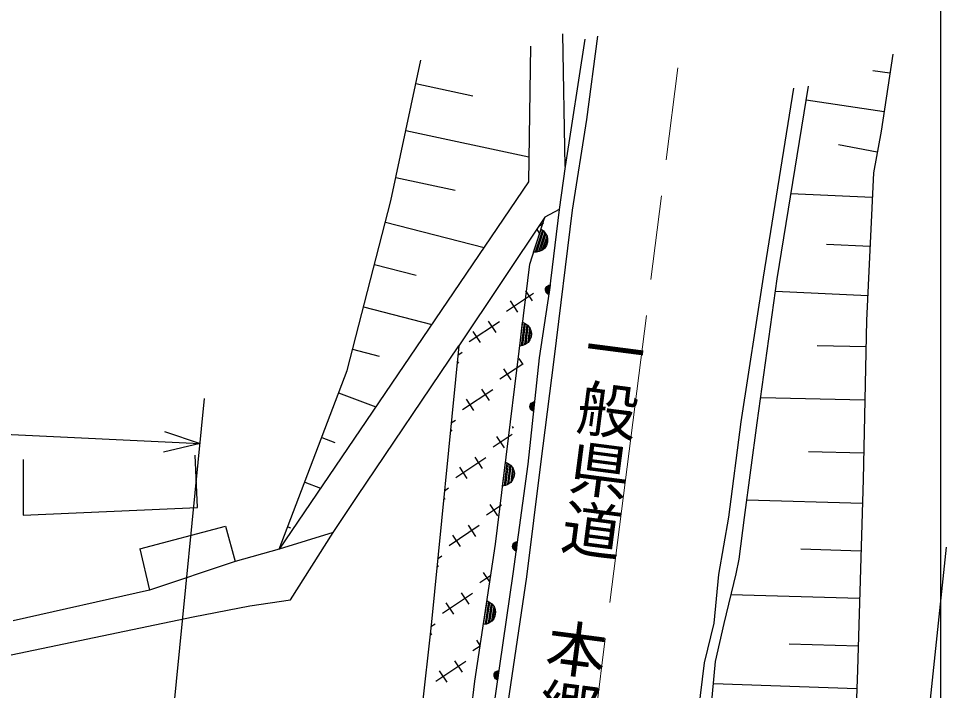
# Model space of a CAD drawing. Units: millimetres, scale not verified. Extents: x 40000 to 680000, y 20000 to 380000.
# Drawn here: x 540788 to 579238, y 323310 to 351159 of the extents above; entities that cross this region are included whole.
import ezdxf
from ezdxf.enums import TextEntityAlignment as Align

# ---------------------------------------------------------------- set-up
doc = ezdxf.new("R2010")
doc.units = ezdxf.units.MM
doc.header["$LTSCALE"] = 1000
doc.linetypes.add('CHAIN', pattern=[18.5, 12, -1.5, 3.5, -1.5])
for name, color, linetype, lineweight in [('M-BGD', 7, 'Continuous', 25), ('M-BMK', 2, 'CHAIN', 13), ('M-TTL-BAND', 7, 'Continuous', 25)]:
    doc.layers.add(name, color=color, linetype=linetype, lineweight=lineweight)
doc.styles.add('@ＭＳ ゴシック', font='')
doc.styles.get('@ＭＳ ゴシック').set_extended_font_data('@MS Gothic')

# ---------------------------------------------------------------- blocks, each defined once
blk = doc.blocks.new('BUHIN260')
at = {"color": 7, "linetype": 'Continuous', "lineweight": 25}
for p, q in [((-214, 429), (317, -359)), ((355, -303), (-148, 443)), ((-75, 447), (385, -235)), ((411, -163), (5, 440)), ((90, 426), (428, -76)), ((414, 56), (206, 365))]:
    blk.add_line(p, q, dxfattribs=at)
blk.add_lwpolyline([(-280, 415), (-162, 446), (-49, 453), (97, 433), (208, 376), (305, 299), (392, 171), (426, 52), (438, -73), (401, -215), (354, -319), (280, -415)], close=True, dxfattribs=at)

msp = doc.modelspace()

# ---------------------------------------------------------------- linework, layer by layer
at = {"layer": 'M-BGD'}
for p, q in [((563442, 345024), (563341, 350526)), ((564254, 350298), (563442, 345024)), ((564330, 346976), (564786, 350425)), ((561997, 350019), (561921, 344390)), ((577017, 349689), (576530, 346488)), ((556215, 343602), (557463, 349434)), ((576895, 348889), (576189, 348996)), ((557255, 348462), (559609, 347959)), ((572899, 348278), (571638, 340440)), ((572225, 340368), (573517, 348352)), ((576652, 347288), (573424, 347779)), ((563747, 343218), (564330, 346976)), ((556839, 346518), (561935, 345428)), ((576530, 346488), (576212, 344766)), ((576371, 345627), (574771, 345923)), ((563442, 345024), (563196, 343241)), ((556423, 344574), (558878, 344049)), ((576212, 344766), (575931, 338648)), ((561921, 344390), (551592, 329160)), ((576165, 343746), (572796, 343901)), ((554405, 336572), (556215, 343602)), ((563196, 343241), (562603, 342923)), ((563196, 343241), (562781, 339826)), ((562986, 337025), (563747, 343218)), ((555989, 342723), (560077, 341670)), ((562603, 342923), (559029, 337591)), ((561971, 340981), (562603, 342923)), ((562541, 342669), (562346, 342539)), ((562494, 342384), (562199, 341481)), ((562261, 342413), (562387, 342224)), ((562267, 341485), (562545, 342341)), ((562593, 342286), (562338, 341504)), ((562412, 341527), (562637, 342219)), ((562678, 342143), (562491, 341567)), ((562586, 341660), (562702, 342014)), ((576072, 341707), (574270, 341789)), ((555536, 340966), (557265, 340520)), ((560553, 329371), (561971, 340981)), ((571638, 340440), (570718, 334442)), ((571401, 334397), (572225, 340368)), ((562652, 340005), (562634, 339857)), ((562653, 339808), (562682, 340048)), ((562710, 340070), (562675, 339781)), ((562698, 339759), (562737, 340085)), ((562764, 340098), (562721, 339741)), ((562744, 339728), (562790, 340105)), ((562125, 339763), (561014, 339023)), ((561796, 339878), (562078, 339454)), ((562781, 339826), (562367, 337090)), ((575978, 339667), (572153, 339843)), ((555084, 339208), (557913, 338480)), ((561484, 338994), (561172, 339462)), ((560715, 338587), (559467, 337755)), ((560250, 338610), (560561, 338142)), ((575931, 338648), (575781, 332048)), ((559937, 337726), (559625, 338194)), ((554816, 331347), (559029, 337591)), ((559029, 337591), (557882, 326016)), ((575906, 337548), (573877, 337594)), ((554631, 337451), (555731, 337168)), ((559169, 337319), (558990, 337200)), ((558965, 336948), (559015, 336874)), ((561683, 336840), (560735, 336208)), ((561517, 337063), (561680, 336819)), ((562367, 337090), (561887, 332684)), ((562428, 332689), (562986, 337025)), ((551592, 329160), (554405, 336572)), ((561205, 336179), (560893, 336647)), ((560437, 335772), (559188, 334940)), ((559971, 335795), (560283, 335327)), ((545034, 300691), (548497, 335407)), ((554053, 335646), (555594, 335061)), ((559658, 334911), (559346, 335379)), ((575856, 335348), (571546, 335445)), ((517274, 335019), (548311, 333544)), ((562007, 335170), (561991, 335022)), ((562010, 334973), (562037, 335214)), ((562064, 335236), (562033, 334947)), ((562055, 334924), (562091, 335251)), ((562118, 335264), (562079, 334906)), ((562102, 334894), (562144, 335271)), ((558686, 334133), (558736, 334059)), ((558890, 334504), (558711, 334385)), ((561238, 334248), (561281, 334184)), ((570718, 334442), (570207, 330499)), ((570872, 330483), (571401, 334397)), ((553350, 333793), (553900, 333584)), ((561241, 333916), (560456, 333394)), ((560926, 333364), (560614, 333832)), ((548198, 330894), (548108, 333057)), ((559692, 332980), (560004, 332512)), ((575806, 333148), (573526, 333199)), ((540982, 332882), (540982, 330579)), ((560158, 332958), (558909, 332126)), ((561887, 332684), (561276, 328147)), ((561850, 328023), (562428, 332689)), ((559379, 332096), (559068, 332565)), ((552647, 331940), (553307, 331689)), ((575781, 332048), (575557, 324158)), ((558611, 331690), (558432, 331571)), ((553830, 329855), (554816, 331347)), ((558407, 331319), (558457, 331245)), ((575753, 331061), (570969, 331198)), ((540982, 330579), (548198, 330894)), ((560798, 330993), (560177, 330579)), ((560647, 330550), (560335, 331018)), ((570207, 330499), (569798, 328114)), ((570647, 328757), (570872, 330483)), ((545819, 329181), (549370, 330118)), ((549370, 330118), (549766, 328658)), ((551943, 330087), (552054, 330045)), ((559879, 330143), (558630, 329311)), ((559413, 330166), (559725, 329698)), ((553830, 329855), (551592, 329160)), ((552056, 327066), (553830, 329855)), ((559101, 329282), (558789, 329750)), ((545819, 329181), (546215, 327469)), ((551592, 329160), (549766, 328658)), ((559702, 323698), (560553, 329371)), ((561290, 329375), (561270, 329227)), ((561289, 329178), (561321, 329418)), ((561349, 329440), (561310, 329151)), ((561333, 329128), (561376, 329454)), ((561403, 329467), (561355, 329110)), ((561379, 329097), (561429, 329473)), ((575697, 329089), (573203, 329160)), ((574950, 288635), (579238, 329250)), ((558332, 328875), (558153, 328756)), ((570525, 328141), (570647, 328757)), ((549766, 328658), (546215, 327469)), ((558128, 328504), (558178, 328430)), ((560358, 328071), (559898, 327764)), ((560319, 327810), (560056, 328203)), ((561276, 328147), (560142, 320339)), ((560709, 320261), (561850, 328023)), ((569798, 328114), (569594, 326103)), ((570022, 326083), (570525, 328141)), ((546215, 327469), (540563, 326193)), ((559600, 327328), (558352, 326496)), ((559134, 327351), (559446, 326883)), ((575641, 327117), (570299, 327269)), ((550366, 326813), (552056, 327066)), ((558822, 326467), (558510, 326935)), ((560260, 326995), (560119, 326055)), ((560185, 326071), (560318, 326961)), ((560374, 326915), (560252, 326101)), ((560321, 326136), (560429, 326856)), ((548025, 326362), (550366, 326813)), ((560482, 326787), (560392, 326189)), ((560471, 326296), (560526, 326664)), ((540477, 324785), (548025, 326362)), ((558053, 326060), (557874, 325941)), ((569594, 326103), (569195, 324450)), ((569675, 324504), (570022, 326083)), ((557882, 326016), (556732, 315621)), ((557846, 325694), (557899, 325615)), ((559923, 325171), (559778, 325388)), ((559920, 325150), (559619, 324950)), ((575585, 325144), (572718, 325226)), ((558855, 324537), (559167, 324068)), ((559321, 324514), (558073, 323682)), ((560613, 323755), (560668, 324131)), ((569195, 324450), (568752, 320838)), ((569320, 320816), (569675, 324504)), ((575557, 324158), (575501, 322591)), ((558543, 323653), (558231, 324121)), ((560527, 324035), (560506, 323887)), ((560524, 323838), (560559, 324078)), ((560587, 324099), (560545, 323811)), ((560567, 323787), (560614, 324113)), ((560641, 324125), (560590, 323769)), ((559163, 319507), (559702, 323698)), ((575529, 323375), (569587, 323588))]:
    msp.add_line(p, q, dxfattribs=at)
for points in [[(562442, 342427), (562539, 342354), (562614, 342269), (562688, 342142), (562711, 342019), (562711, 341895), (562662, 341748), (562590, 341648), (562499, 341562), (562365, 341503), (562253, 341476), (562132, 341476)], [(562768, 339715), (562724, 339736), (562688, 339764), (562649, 339808), (562631, 339854), (562621, 339903), (562629, 339964), (562649, 340009), (562679, 340050), (562727, 340083), (562768, 340103), (562816, 340112)], [(562126, 334881), (562082, 334902), (562046, 334929), (562006, 334973), (561987, 335019), (561977, 335067), (561984, 335129), (562004, 335174), (562033, 335215), (562081, 335249), (562122, 335269), (562170, 335279)], [(561402, 329083), (561359, 329105), (561323, 329133), (561285, 329178), (561267, 329225), (561258, 329273), (561267, 329335), (561288, 329379), (561317, 329420), (561366, 329452), (561408, 329471), (561456, 329480)], [(560202, 327029), (560310, 326972), (560397, 326901), (560492, 326788), (560535, 326671), (560554, 326549), (560531, 326396), (560477, 326285), (560401, 326185), (560278, 326105), (560173, 326060), (560053, 326040)], [(560636, 323742), (560593, 323764), (560558, 323793), (560520, 323838), (560502, 323885), (560494, 323933), (560503, 323995), (560525, 324039), (560555, 324079), (560604, 324111), (560646, 324130), (560694, 324138)]]:
    msp.add_lwpolyline(points, close=True, dxfattribs=at)
msp.add_lwpolyline([(546834, 334046), (548311, 333544), (546793, 333188)], dxfattribs=at)
at = {"layer": 'M-BMK'}
msp.add_line((560631, 290246), (568106, 349119), dxfattribs=at)
at = {"layer": 'M-TTL-BAND'}
msp.add_line((579000, 20000), (579000, 370000), dxfattribs=at)

# ---------------------------------------------------------------- block references
at = {"layer": 'M-BGD', "rotation": 319.04438}
for p in [(561616, 338079), (560907, 332274)]:
    msp.add_blockref('BUHIN260', p, dxfattribs=at)

# ---------------------------------------------------------------- texts
at = {"layer": 'M-BGD', "style": '@ＭＳ ゴシック'}
msp.add_text('一般県道\u3000本郷周東線', height=1833, rotation=262.6, dxfattribs=at).set_placement((564199, 338856), align=Align.BOTTOM_LEFT)

doc.saveas('drawing.dxf')
